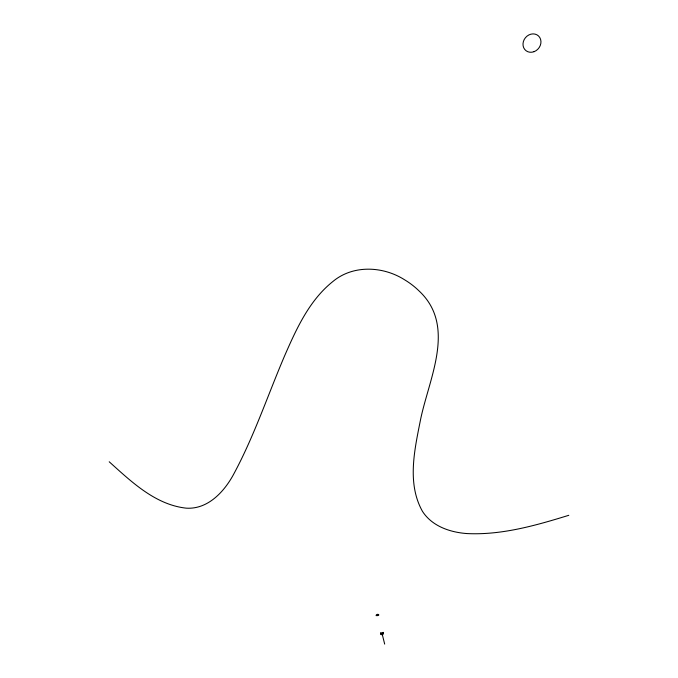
<?xml version="1.0" encoding="UTF-8"?>
<svg xmlns="http://www.w3.org/2000/svg" width="678" height="678" viewBox="0 0 678 678"><rect width="100%" height="100%" fill="white"/><g stroke="black" fill="none" stroke-linecap="round" stroke-linejoin="round"><path stroke-width="1.02" d="M568.791 515.305C535.849 525.458 501.796 535.264 466.973 533.569C450.056 532.34 432.03 526.238 422.453 511.331C406.936 483.634 414.453 450.294 420.292 420.902C428.471 379.214 457.065 326.313 418.919 290.803A91.657 78.038 -15.7 0 0 404.571 279.777C383.129 266.149 353.204 264.598 332.991 281.421C309.371 300.193 296.54 328.593 284.726 355.569C267.607 395.579 253.843 437.174 232.978 475.473C223.469 492.525 207.392 509.525 186.221 508.161C155.237 504.746 131.329 481.66 109.209 461.777M376.824 615.522L376.154 615.683A1.381 1.009 -13.3 0 1 377.248 614.378A1.381 1.009 -13.3 0 1 378.841 615.031C376.96 613.819 376.366 616.895 378.171 615.226M380.528 633.057L383.18 632.413L383.409 633.362A1.364 0.983 -13.3 0 1 382.316 634.642A1.364 0.983 -13.3 0 1 380.748 634.015L380.528 633.057A1.364 0.983 -13.3 0 0 381.333 633.71M380.748 634.015L383.409 633.362M382.078 633.684L384.68 644.1M383.18 632.413A1.364 0.983 -13.3 0 1 382.782 633.354M534.069 51.672A9.67 8.467 -50 0 0 538.501 35.951A9.67 8.467 -50 0 0 523.365 41.629A9.67 8.467 -50 0 0 534.069 51.672"/></g></svg>
